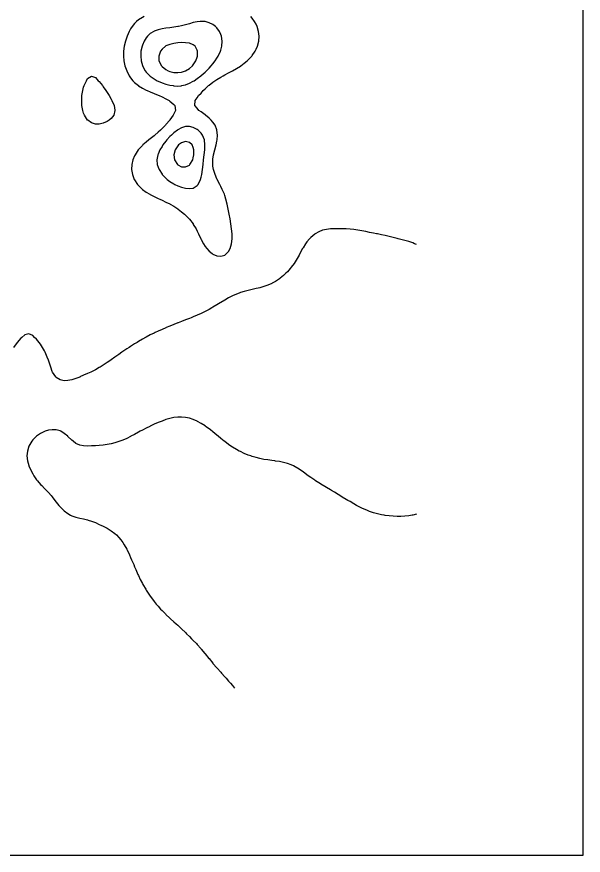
# Model space of a CAD drawing. Header units: metres. Extents: x 0 to 110, y 0 to 110.
# Drawn here: x 78.75 to 110.5, y 0 to 47 of the extents above; entities that cross this region are included whole.
import ezdxf

# ---------------------------------------------------------------- set-up
doc = ezdxf.new("R2010")
doc.units = ezdxf.units.M
doc.layers.add('laser', color=7, linetype='Continuous')
doc.layers.add('outline', color=7, linetype='Continuous')

msp = doc.modelspace()

# ---------------------------------------------------------------- linework, layer by layer
at = {"layer": 'laser'}
for points in [[(85.896, 47.012), (85.79, 46.967), (85.57, 46.83), (85.46, 46.735), (85.351, 46.623), (85.219, 46.458), (85.131, 46.32), (85.051, 46.182), (84.928, 45.905), (84.911, 45.856), (84.835, 45.628), (84.771, 45.351), (84.736, 45.074), (84.729, 44.798), (84.752, 44.521), (84.809, 44.244), (84.908, 43.967), (84.911, 43.96), (85.049, 43.691), (85.131, 43.574), (85.255, 43.414), (85.351, 43.316), (85.563, 43.137), (85.57, 43.132), (85.79, 42.993), (86.009, 42.885), (86.064, 42.86), (86.229, 42.788), (86.448, 42.697), (86.668, 42.61), (86.736, 42.584), (86.888, 42.511), (87.107, 42.401), (87.289, 42.307), (87.327, 42.275), (87.546, 42.077), (87.6, 42.03), (87.643, 41.753), (87.546, 41.566), (87.514, 41.476), (87.327, 41.214), (87.318, 41.2), (87.107, 40.954), (87.082, 40.923), (86.888, 40.727), (86.804, 40.646), (86.668, 40.522), (86.489, 40.369), (86.448, 40.333), (86.229, 40.157), (86.142, 40.093), (86.009, 39.977), (85.817, 39.816), (85.79, 39.785), (85.57, 39.55), (85.56, 39.539), (85.376, 39.262), (85.351, 39.2), (85.253, 38.986), (85.191, 38.709), (85.182, 38.432), (85.227, 38.155), (85.335, 37.878), (85.351, 37.852), (85.511, 37.602), (85.57, 37.537), (85.79, 37.325), (85.79, 37.325), (86.009, 37.166), (86.202, 37.048), (86.229, 37.034), (86.448, 36.92), (86.668, 36.818), (86.768, 36.771), (86.888, 36.717), (87.107, 36.613), (87.327, 36.505), (87.346, 36.495), (87.546, 36.376), (87.766, 36.238), (87.796, 36.218), (87.986, 36.068), (88.142, 35.941), (88.205, 35.876), (88.414, 35.664), (88.425, 35.649), (88.63, 35.387), (88.644, 35.362), (88.8, 35.111), (88.864, 34.975), (88.937, 34.834), (89.061, 34.557), (89.083, 34.507), (89.206, 34.28), (89.303, 34.117), (89.396, 34.004), (89.523, 33.857), (89.701, 33.727), (89.742, 33.694)], [(89.742, 33.694), (89.962, 33.599), (90.181, 33.578), (90.401, 33.645), (90.497, 33.727), (90.62, 33.85), (90.702, 34.004), (90.792, 34.28), (90.826, 34.557), (90.822, 34.834), (90.792, 35.111), (90.75, 35.387), (90.702, 35.664), (90.653, 35.941), (90.62, 36.115), (90.601, 36.218), (90.544, 36.495), (90.474, 36.771), (90.401, 36.985), (90.382, 37.048), (90.266, 37.325), (90.181, 37.478), (90.126, 37.602), (89.979, 37.878), (89.962, 37.908), (89.859, 38.155), (89.773, 38.432), (89.742, 38.629), (89.733, 38.709), (89.737, 38.986), (89.742, 39.026), (89.78, 39.262), (89.849, 39.539), (89.921, 39.816), (89.962, 40.025), (89.98, 40.093), (90.005, 40.369), (89.969, 40.646), (89.962, 40.666), (89.861, 40.923), (89.742, 41.089), (89.649, 41.2), (89.523, 41.323), (89.329, 41.476), (89.303, 41.499), (89.083, 41.671), (88.96, 41.753), (88.864, 41.871), (88.729, 42.03), (88.754, 42.307), (88.864, 42.453), (88.941, 42.584), (89.083, 42.725), (89.198, 42.86), (89.303, 42.952), (89.496, 43.137), (89.523, 43.158), (89.742, 43.329), (89.857, 43.414), (89.962, 43.485), (90.181, 43.618), (90.313, 43.691), (90.401, 43.741), (90.62, 43.855), (90.836, 43.967), (90.84, 43.97), (91.06, 44.093), (91.279, 44.226), (91.308, 44.244), (91.499, 44.39), (91.659, 44.521), (91.718, 44.585), (91.915, 44.798), (91.938, 44.832), (92.104, 45.074), (92.158, 45.19), (92.233, 45.351), (92.309, 45.628), (92.332, 45.905), (92.304, 46.182), (92.222, 46.458), (92.158, 46.588), (92.081, 46.735), (91.938, 46.928), (91.872, 47.012)], [(87.546, 43.13), (87.766, 43.117), (87.986, 43.136), (87.989, 43.137), (88.205, 43.187), (88.425, 43.271), (88.644, 43.388), (88.683, 43.414), (88.864, 43.531), (89.073, 43.691), (89.083, 43.699), (89.303, 43.894), (89.384, 43.967), (89.523, 44.115), (89.649, 44.244), (89.742, 44.366), (89.871, 44.521), (89.962, 44.672), (90.044, 44.798), (90.166, 45.074), (90.181, 45.134), (90.241, 45.351), (90.261, 45.628), (90.222, 45.905), (90.181, 46.01), (90.108, 46.182), (89.962, 46.374), (89.881, 46.458), (89.742, 46.559), (89.523, 46.668), (89.303, 46.726), (89.175, 46.735), (89.083, 46.74), (89.029, 46.735), (88.864, 46.719), (88.644, 46.671), (88.425, 46.61), (88.205, 46.547), (87.986, 46.491), (87.821, 46.458), (87.766, 46.447), (87.546, 46.412), (87.327, 46.384), (87.107, 46.355), (86.888, 46.32), (86.668, 46.27), (86.448, 46.191), (86.429, 46.182), (86.229, 46.053), (86.07, 45.905), (86.009, 45.827), (85.884, 45.628), (85.79, 45.4), (85.772, 45.351), (85.71, 45.074), (85.692, 44.798), (85.719, 44.521), (85.79, 44.273), (85.798, 44.244), (85.948, 43.967), (86.009, 43.893), (86.2, 43.691), (86.229, 43.668), (86.448, 43.515), (86.626, 43.414), (86.668, 43.393), (86.888, 43.299), (87.107, 43.224), (87.327, 43.167), (87.506, 43.137), (87.546, 43.13)], [(87.327, 43.931), (87.546, 43.882), (87.766, 43.871), (87.986, 43.898), (88.205, 43.965), (88.211, 43.967), (88.425, 44.104), (88.598, 44.244), (88.644, 44.305), (88.791, 44.521), (88.864, 44.739), (88.883, 44.798), (88.882, 45.074), (88.864, 45.131), (88.745, 45.351), (88.644, 45.432), (88.425, 45.517), (88.205, 45.546), (87.986, 45.548), (87.766, 45.534), (87.546, 45.504), (87.327, 45.451), (87.107, 45.365), (87.084, 45.351), (86.888, 45.181), (86.804, 45.074), (86.702, 44.798), (86.717, 44.521), (86.855, 44.244), (86.888, 44.211), (87.107, 44.037), (87.231, 43.967), (87.327, 43.931)], [(82.935, 41.051), (82.726, 41.2), (82.716, 41.21), (82.543, 41.476), (82.496, 41.591), (82.445, 41.753), (82.397, 42.03), (82.385, 42.307), (82.403, 42.584), (82.45, 42.86), (82.496, 43.047), (82.528, 43.137), (82.654, 43.414), (82.716, 43.533), (82.935, 43.673), (83.155, 43.587), (83.316, 43.414), (83.374, 43.363), (83.544, 43.137), (83.594, 43.078), (83.741, 42.86), (83.814, 42.754), (83.92, 42.584), (84.033, 42.384), (84.078, 42.307), (84.199, 42.03), (84.253, 41.765), (84.256, 41.753), (84.253, 41.739), (84.189, 41.476), (84.033, 41.294), (83.93, 41.2), (83.814, 41.13), (83.594, 41.034), (83.374, 40.983), (83.155, 40.984), (82.935, 41.051)], [(87.766, 37.528), (87.986, 37.444), (88.205, 37.387), (88.425, 37.364), (88.644, 37.394), (88.864, 37.532), (88.915, 37.602), (89.047, 37.878), (89.083, 38.003), (89.113, 38.155), (89.153, 38.432), (89.187, 38.709), (89.223, 38.986), (89.26, 39.262), (89.29, 39.539), (89.298, 39.816), (89.264, 40.093), (89.157, 40.369), (89.083, 40.477), (88.915, 40.646), (88.864, 40.686), (88.644, 40.796), (88.425, 40.845), (88.205, 40.84), (87.986, 40.778), (87.766, 40.658), (87.75, 40.646), (87.546, 40.49), (87.417, 40.369), (87.327, 40.279), (87.154, 40.093), (87.107, 40.032), (86.936, 39.816), (86.888, 39.734), (86.764, 39.539), (86.668, 39.3), (86.651, 39.262), (86.601, 38.986), (86.623, 38.709), (86.668, 38.574), (86.72, 38.432), (86.888, 38.173), (86.901, 38.155), (87.107, 37.944), (87.184, 37.878), (87.327, 37.772), (87.546, 37.636), (87.616, 37.602), (87.766, 37.528)], [(87.766, 38.708), (87.986, 38.592), (88.205, 38.579), (88.425, 38.686), (88.444, 38.709), (88.611, 38.986), (88.644, 39.091), (88.68, 39.262), (88.681, 39.539), (88.644, 39.68), (88.579, 39.816), (88.425, 39.956), (88.205, 40.006), (87.986, 39.941), (87.812, 39.816), (87.766, 39.765), (87.623, 39.539), (87.548, 39.262), (87.587, 38.986), (87.765, 38.709), (87.766, 38.708)], [(101.16, 34.232), (101.045, 34.28), (100.941, 34.323), (100.721, 34.397), (100.501, 34.459), (100.282, 34.516), (100.119, 34.557), (100.062, 34.572), (99.843, 34.63), (99.623, 34.685), (99.404, 34.735), (99.184, 34.781), (98.964, 34.824), (98.915, 34.834), (98.745, 34.868), (98.525, 34.914), (98.306, 34.96), (98.086, 35.005), (97.867, 35.043), (97.647, 35.073), (97.427, 35.093), (97.208, 35.105), (97.063, 35.111), (96.988, 35.113), (96.769, 35.118), (96.549, 35.118), (96.38, 35.111), (96.329, 35.109), (96.11, 35.082), (95.89, 35.029), (95.671, 34.943), (95.476, 34.834), (95.451, 34.818), (95.232, 34.633), (95.158, 34.557), (95.012, 34.378), (94.941, 34.28), (94.792, 34.039), (94.771, 34.004), (94.621, 33.727), (94.573, 33.636), (94.466, 33.45), (94.353, 33.265), (94.29, 33.173), (94.134, 32.961), (94.079, 32.897), (93.914, 32.707), (93.823, 32.62), (93.695, 32.493), (93.507, 32.343), (93.475, 32.316), (93.255, 32.166), (93.067, 32.066), (93.036, 32.048), (92.816, 31.95), (92.597, 31.873), (92.377, 31.812), (92.277, 31.789), (92.158, 31.759), (91.938, 31.709), (91.718, 31.66), (91.499, 31.605), (91.279, 31.538), (91.21, 31.513), (91.06, 31.458), (90.84, 31.362), (90.62, 31.244), (90.608, 31.236), (90.401, 31.12), (90.181, 30.984), (90.145, 30.959), (89.962, 30.852), (89.742, 30.72), (89.68, 30.682), (89.523, 30.598), (89.303, 30.483), (89.153, 30.406), (89.083, 30.374), (88.864, 30.276), (88.644, 30.182), (88.516, 30.129), (88.425, 30.095), (88.205, 30.011), (87.986, 29.926), (87.802, 29.852), (87.766, 29.839), (87.546, 29.751), (87.327, 29.66), (87.129, 29.575), (87.107, 29.567), (86.888, 29.472), (86.668, 29.374), (86.507, 29.299), (86.448, 29.271), (86.229, 29.163), (86.009, 29.046), (85.965, 29.022), (85.79, 28.923), (85.57, 28.793), (85.491, 28.745), (85.351, 28.659), (85.131, 28.52), (85.052, 28.468), (84.911, 28.377), (84.692, 28.228), (84.639, 28.191), (84.472, 28.077), (84.253, 27.92), (84.246, 27.915), (84.033, 27.767), (83.85, 27.638), (83.814, 27.614), (83.594, 27.471), (83.422, 27.361), (83.374, 27.334), (83.155, 27.215), (82.935, 27.102), (82.902, 27.084), (82.716, 27.003), (82.496, 26.906), (82.284, 26.808), (82.277, 26.805), (82.057, 26.725), (81.837, 26.656), (81.618, 26.609), (81.398, 26.6), (81.179, 26.652), (80.959, 26.787), (80.939, 26.808), (80.756, 27.084), (80.739, 27.122), (80.648, 27.361), (80.557, 27.638), (80.52, 27.748), (80.459, 27.915), (80.342, 28.191), (80.3, 28.28), (80.19, 28.468), (80.081, 28.65), (80, 28.745), (79.861, 28.93), (79.748, 29.022), (79.642, 29.136), (79.422, 29.229), (79.202, 29.174), (79.036, 29.022), (78.983, 28.987), (78.769, 28.745), (78.763, 28.74), (78.559, 28.468)], [(101.16, 19.11), (100.941, 19.062), (100.915, 19.058), (100.721, 19.028), (100.501, 19.005), (100.282, 18.993), (100.062, 18.991), (99.843, 18.999), (99.623, 19.016), (99.404, 19.046), (99.338, 19.058), (99.184, 19.085), (98.964, 19.136), (98.745, 19.199), (98.525, 19.274), (98.374, 19.335), (98.306, 19.362), (98.086, 19.46), (97.867, 19.571), (97.794, 19.612), (97.647, 19.692), (97.427, 19.819), (97.312, 19.888), (97.208, 19.949), (96.988, 20.08), (96.847, 20.165), (96.769, 20.211), (96.549, 20.343), (96.387, 20.442), (96.329, 20.476), (96.11, 20.608), (95.93, 20.719), (95.89, 20.742), (95.671, 20.878), (95.488, 20.995), (95.451, 21.02), (95.232, 21.168), (95.085, 21.272), (95.012, 21.325), (94.792, 21.486), (94.703, 21.549), (94.573, 21.64), (94.353, 21.776), (94.258, 21.826), (94.134, 21.885), (93.914, 21.965), (93.695, 22.023), (93.475, 22.065), (93.255, 22.097), (93.214, 22.102), (93.036, 22.125), (92.816, 22.155), (92.597, 22.19), (92.377, 22.234), (92.158, 22.289), (91.938, 22.355), (91.87, 22.379), (91.718, 22.433), (91.499, 22.522), (91.279, 22.625), (91.219, 22.656), (91.06, 22.74), (90.84, 22.871), (90.746, 22.933), (90.62, 23.018), (90.401, 23.182), (90.365, 23.21), (90.181, 23.36), (90.028, 23.486), (89.962, 23.545), (89.742, 23.728), (89.696, 23.763), (89.523, 23.904), (89.331, 24.04), (89.303, 24.062), (89.083, 24.204), (88.875, 24.317), (88.864, 24.323), (88.644, 24.422), (88.425, 24.494), (88.205, 24.54), (87.986, 24.561), (87.766, 24.557), (87.546, 24.53), (87.327, 24.483), (87.107, 24.418), (86.888, 24.34), (86.832, 24.317), (86.668, 24.251), (86.448, 24.154), (86.229, 24.051), (86.207, 24.04), (86.009, 23.941), (85.79, 23.826), (85.669, 23.763), (85.57, 23.709), (85.351, 23.59), (85.147, 23.486), (85.131, 23.478), (84.911, 23.367), (84.692, 23.271), (84.523, 23.21), (84.472, 23.189), (84.253, 23.117), (84.033, 23.062), (83.814, 23.021), (83.594, 22.991), (83.374, 22.968), (83.155, 22.951), (82.935, 22.939), (82.716, 22.934), (82.496, 22.944), (82.277, 22.987), (82.057, 23.088), (81.916, 23.21), (81.837, 23.26), (81.618, 23.471), (81.605, 23.486), (81.398, 23.646), (81.226, 23.763), (81.179, 23.784), (80.959, 23.843), (80.739, 23.854), (80.52, 23.821), (80.332, 23.763), (80.3, 23.751), (80.081, 23.637), (79.861, 23.495), (79.85, 23.486), (79.642, 23.277), (79.584, 23.21), (79.422, 22.933), (79.422, 22.933), (79.34, 22.656), (79.317, 22.379), (79.348, 22.102), (79.422, 21.844), (79.428, 21.826), (79.553, 21.549), (79.642, 21.378), (79.712, 21.272), (79.861, 21.045), (79.905, 20.995), (80.081, 20.778), (80.146, 20.719), (80.3, 20.552), (80.422, 20.442), (80.52, 20.335), (80.673, 20.165), (80.739, 20.084), (80.884, 19.888), (80.959, 19.796), (81.099, 19.612), (81.179, 19.528), (81.364, 19.335), (81.398, 19.307), (81.618, 19.147), (81.768, 19.058), (81.837, 19.025), (82.057, 18.951), (82.277, 18.899), (82.496, 18.852), (82.716, 18.794), (82.752, 18.781), (82.935, 18.729), (83.155, 18.646), (83.374, 18.547), (83.459, 18.504), (83.594, 18.442), (83.814, 18.327), (83.974, 18.228), (84.033, 18.191), (84.253, 18.027), (84.334, 17.951), (84.472, 17.812), (84.584, 17.674), (84.692, 17.526), (84.773, 17.397), (84.911, 17.151), (84.927, 17.121), (85.061, 16.844), (85.131, 16.69), (85.184, 16.567), (85.3, 16.29), (85.351, 16.172), (85.417, 16.014), (85.539, 15.737), (85.57, 15.671), (85.672, 15.46), (85.79, 15.232), (85.816, 15.183), (85.976, 14.906), (86.009, 14.852), (86.154, 14.63), (86.229, 14.518), (86.35, 14.353), (86.448, 14.221), (86.568, 14.076), (86.668, 13.957), (86.812, 13.799), (86.888, 13.718), (87.081, 13.523), (87.107, 13.497), (87.327, 13.288), (87.372, 13.246), (87.546, 13.088), (87.675, 12.969), (87.766, 12.888), (87.976, 12.692), (87.986, 12.684), (88.205, 12.477), (88.269, 12.415), (88.425, 12.263), (88.55, 12.139), (88.644, 12.04), (88.815, 11.862), (88.864, 11.807), (89.061, 11.585), (89.083, 11.558), (89.292, 11.308), (89.303, 11.294), (89.516, 11.032), (89.523, 11.023), (89.742, 10.757), (89.744, 10.755), (89.962, 10.501), (89.982, 10.478), (90.181, 10.253), (90.229, 10.201), (90.401, 10.009), (90.48, 9.925), (90.62, 9.764), (90.724, 9.648), (90.84, 9.505), (90.948, 9.371)]]:
    msp.add_lwpolyline(points, dxfattribs=at)
at = {"layer": 'outline'}
msp.add_lwpolyline([(0, 0), (110.5, 0), (110.5, 110.5), (0, 110.5)], close=True, dxfattribs=at)

doc.saveas('drawing.dxf')
